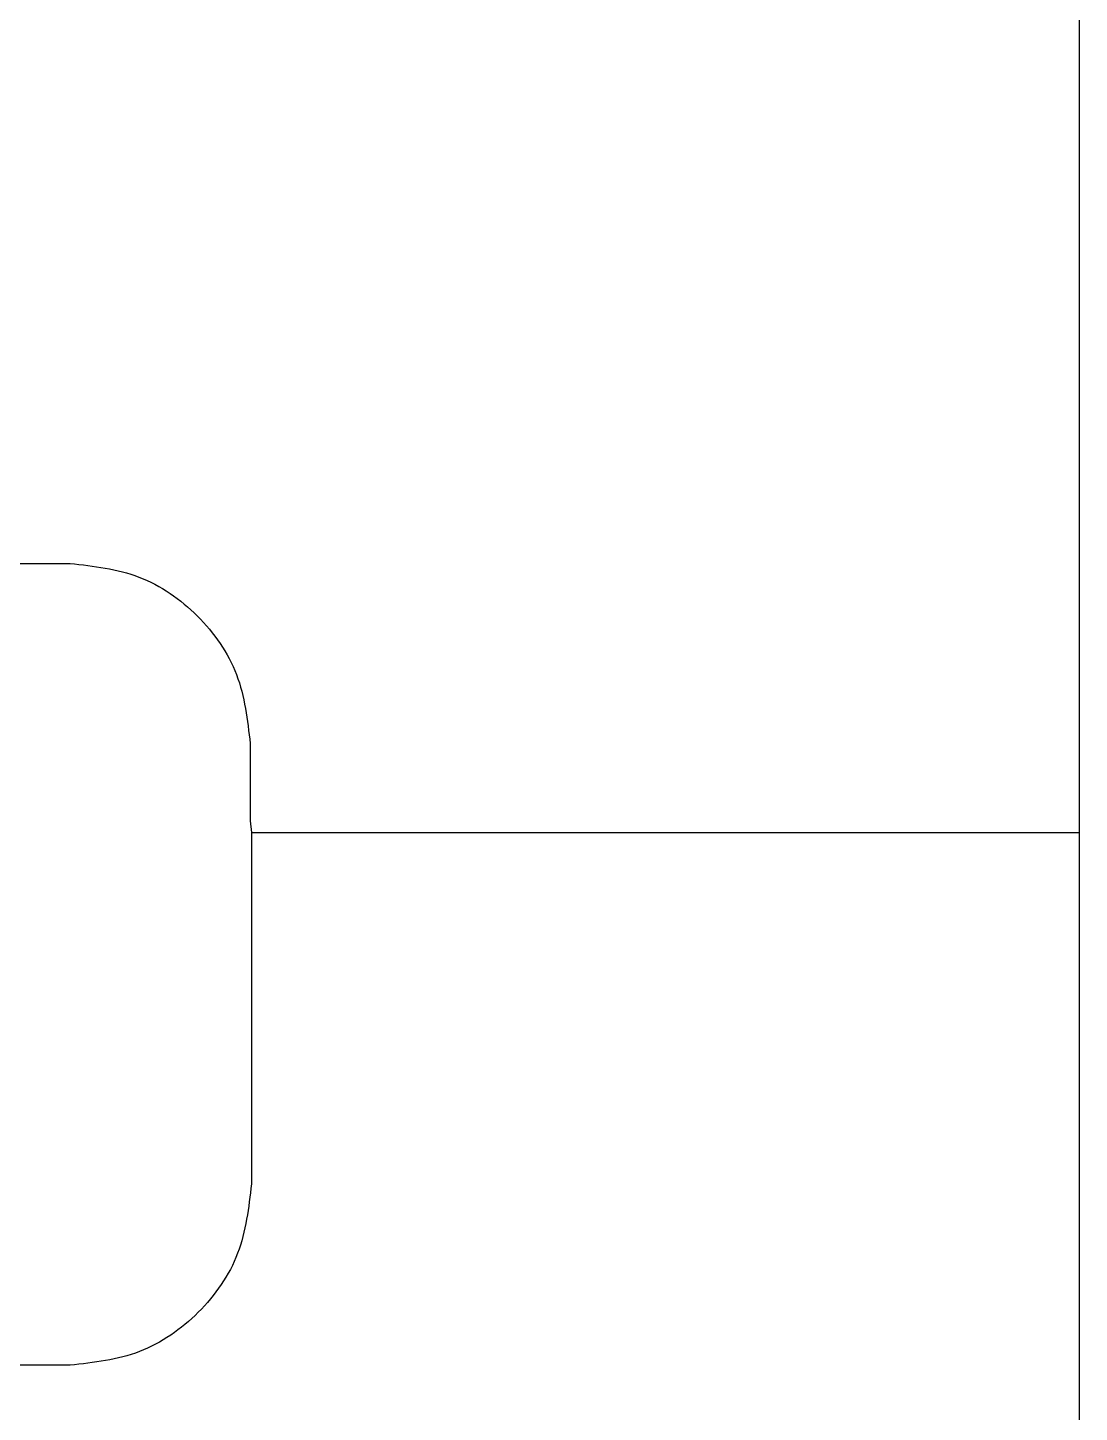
# Model space of a CAD drawing. Extents: x -49 to 275, y -8 to 142.
# Drawn here: x 82.386 to 83.226, y 54.402 to 55.509 of the extents above; entities that cross this region are included whole.
import ezdxf
from ezdxf.enums import TextEntityAlignment as Align

# ---------------------------------------------------------------- set-up
doc = ezdxf.new("R2010")
doc.units = 0
doc.header["$LTSCALE"] = 0.5
doc.header["$MEASUREMENT"] = 0
doc.layers.add('OBJECT', color=7, linetype='CONTINUOUS')
doc.layers.add('RISER', color=7, linetype='CONTINUOUS')
doc.styles.add('ARIAL', font='arial.ttf')

# ---------------------------------------------------------------- blocks, each defined once
blk = doc.blocks.new('*U45')
at = {"layer": 'RISER'}
for p, q in [((8.5715, -1.719), (8.5715, 1.719)), ((6.8895, 0.215), (7.7645, 0.215)), ((7.9085, 0.0709), (7.9085, 0.0093)), ((7.9085, 0.0093), (7.9095, 0)), ((7.9095, 0), (7.9095, -0.281)), ((7.9095, 0), (8.5715, 0)), ((7.7645, -0.426), (6.8895, -0.426))]:
    blk.add_line(p, q, dxfattribs=at)
for points, knots in [([(7.7645, 0.215), (7.7834, 0.2128), (7.8211, 0.2085), (7.8687, 0.1752), (7.902, 0.1276), (7.9064, 0.0898), (7.9085, 0.0709)], [0, 0, 0, 0, 0.249842, 0.499776, 0.749842, 1, 1, 1, 1]), ([(7.9095, -0.281), (7.9073, -0.3), (7.903, -0.338), (7.8694, -0.386), (7.8215, -0.4195), (7.7835, -0.4239), (7.7645, -0.426)], [0, 0, 0, 0, 0.2501584, 0.500224, 0.7501584, 1, 1, 1, 1])]:
    blk.add_open_spline(points, degree=3, knots=knots, dxfattribs=at)
at = {"layer": 'RISER', "color": 1, "style": 'ARIAL'}
blk.add_attdef('STATIONID', text='', height=0.6875, dxfattribs=at).set_placement((0, 3.35), align=Align.CENTER)
blk.add_attdef('DRAWINGREF', text='', height=0.6875, dxfattribs=at).set_placement((0, -2), align=Align.TOP_CENTER)

msp = doc.modelspace()

# ---------------------------------------------------------------- block references
at = {"layer": 'OBJECT'}
msp.add_blockref('*U45', (74.655, 54.8659), dxfattribs=at)

doc.saveas('drawing.dxf')
